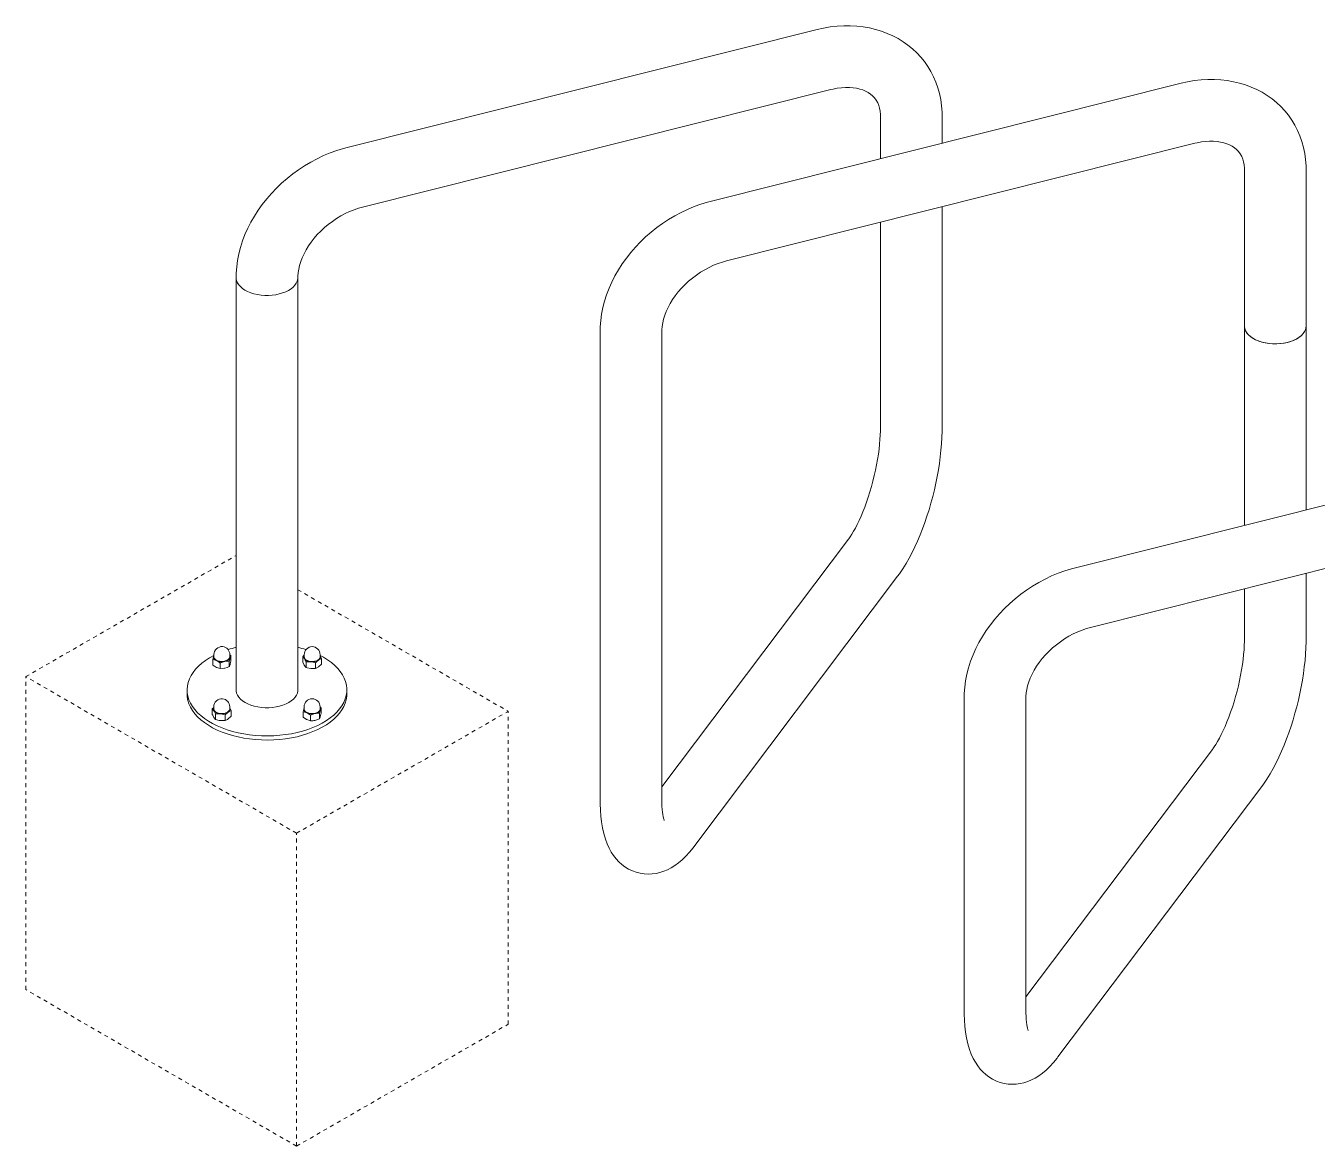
# Model space of a CAD drawing. Header units: inches. Extents: x -9 to 272, y 1 to 196.
# Drawn here: x 177.34 to 210.51, y 82.21 to 110.99 of the extents above; entities that cross this region are included whole.
import ezdxf

# ---------------------------------------------------------------- set-up
doc = ezdxf.new("R2010")
doc.units = ezdxf.units.IN
doc.linetypes.add('HIDDEN', pattern=[1.905, 1.27, -0.635])
doc.layers.add('ZANO_R', color=7, linetype='Continuous', lineweight=0)
doc.layers.add('ZANO_R_przerywana', color=250, linetype='HIDDEN', lineweight=0)

msp = doc.modelspace()

# ---------------------------------------------------------------- linework, layer by layer
at = {"layer": 'ZANO_R'}
for p, q in [((197.62984, 110.88582), (185.59439, 107.86377)), ((206.98056, 109.50657), (194.94511, 106.48451)), ((185.98035, 106.32668), (198.0158, 109.34874)), ((199.28707, 108.67451), (199.28707, 107.57476)), ((200.87187, 107.9727), (200.87187, 108.67451)), ((195.33107, 104.94743), (207.36652, 107.96949)), ((208.63779, 107.29526), (208.63779, 103.27646)), ((210.22259, 103.27646), (210.22259, 107.29526)), ((200.87187, 100.6369), (200.87187, 106.3387)), ((199.28707, 105.94077), (199.28707, 100.6369)), ((182.73832, 104.51918), (182.73832, 93.89064)), ((184.32312, 93.89064), (184.32312, 104.51918)), ((208.63779, 103.27646), (208.63779, 98.1579)), ((210.22259, 98.55584), (210.22259, 103.27646)), ((192.08904, 103.13993), (192.08904, 91.08352)), ((193.67385, 91.08352), (193.67385, 103.13993)), ((216.33129, 100.08971), (204.29584, 97.06765)), ((204.68179, 95.53057), (216.71724, 98.55262)), ((198.46505, 97.8016), (193.67385, 91.44261)), ((210.22259, 95.23885), (210.22259, 96.92184)), ((194.49586, 89.90001), (199.73079, 96.84793)), ((208.63779, 96.5239), (208.63779, 95.23885)), ((182.14096, 94.71185), (182.14096, 94.56881)), ((182.14096, 94.71185), (182.23577, 94.68205)), ((182.16679, 94.81401), (182.16161, 94.79749)), ((182.16161, 94.79749), (182.16679, 94.81066)), ((182.16679, 94.83713), (182.16679, 94.78006)), ((182.33058, 94.62114), (182.33058, 94.4781)), ((182.56148, 94.67057), (182.56148, 94.52753)), ((182.60276, 94.81073), (182.57306, 94.83216)), ((182.57403, 94.76022), (182.57694, 94.78006)), ((182.57694, 94.78006), (182.57694, 94.83713)), ((182.60276, 94.81073), (182.60276, 94.66769)), ((184.44921, 94.78373), (184.44921, 94.64069)), ((184.48692, 94.83574), (184.48692, 94.77867)), ((184.53485, 94.65044), (184.53485, 94.5074)), ((184.77763, 94.62661), (184.77763, 94.48357)), ((184.93478, 94.59303), (184.85621, 94.52274)), ((184.89707, 94.77867), (184.89707, 94.83574)), ((184.93478, 94.73607), (184.89707, 94.80846)), ((184.89855, 94.81436), (184.98231, 94.76856)), ((184.93478, 94.73607), (184.93478, 94.59303)), ((182.33058, 94.4781), (182.23577, 94.5079)), ((181.48, 93.93231), (181.48, 93.82514)), ((185.58145, 93.82514), (185.58145, 93.93231)), ((201.43977, 93.72307), (201.43977, 85.68546)), ((203.02457, 85.68546), (203.02457, 93.72307)), ((182.16438, 93.48), (182.12667, 93.44574)), ((182.12667, 93.44574), (182.12667, 93.3027)), ((182.12667, 93.44574), (182.16949, 93.39465)), ((182.16438, 93.49775), (182.16438, 93.44068)), ((182.21231, 93.16941), (182.16949, 93.2205)), ((182.21231, 93.31245), (182.21231, 93.16941)), ((182.45509, 93.28861), (182.53366, 93.3589)), ((182.45509, 93.28861), (182.45509, 93.14557)), ((182.61224, 93.25504), (182.53366, 93.18475)), ((182.57453, 93.44068), (182.57453, 93.49775)), ((182.61224, 93.39808), (182.61224, 93.25504)), ((184.45869, 93.37108), (184.45869, 93.22804)), ((184.47933, 93.45671), (184.48451, 93.47124)), ((184.48451, 93.46989), (184.47933, 93.45671)), ((184.48353, 93.4563), (184.48451, 93.45938)), ((184.48451, 93.49635), (184.48451, 93.43929)), ((184.6483, 93.28036), (184.76375, 93.32064)), ((184.6483, 93.28036), (184.6483, 93.13732)), ((184.8792, 93.3298), (184.8792, 93.18676)), ((184.89466, 93.43929), (184.89466, 93.49635)), ((184.92048, 93.46996), (184.89466, 93.48655)), ((184.92048, 93.46996), (184.92048, 93.32692)), ((184.6483, 93.13732), (184.55349, 93.16713)), ((184.8792, 93.18676), (184.76375, 93.14649)), ((207.81577, 92.40355), (203.02457, 86.04455)), ((203.84659, 84.50195), (209.08151, 91.44987))]:
    msp.add_line(p, q, dxfattribs=at)
at = {"layer": 'ZANO_R', "flags": 128}
for points in [[(200.87187, 108.67451), (200.86996, 108.77343), (200.8586, 108.93365), (200.83707, 109.09119), (200.80553, 109.24517), (200.76419, 109.39508), (200.71327, 109.54044), (200.65304, 109.6808), (200.58379, 109.81574), (200.5058, 109.94489), (200.41937, 110.0679), (200.32483, 110.18444), (200.2225, 110.29417), (200.11273, 110.39679), (199.99584, 110.49202), (199.87217, 110.57962), (199.74204, 110.65933), (199.6058, 110.73092), (199.46382, 110.79415), (199.31647, 110.84881), (199.16416, 110.89469), (199.00733, 110.9316), (198.84647, 110.95937), (198.68207, 110.97787), (198.51469, 110.98701), (198.3449, 110.98672), (198.17328, 110.97699), (198.00043, 110.95784), (197.82697, 110.92937), (197.66178, 110.89369), (197.62984, 110.88582)], [(210.22259, 107.29526), (210.22068, 107.39418), (210.20933, 107.5544), (210.18779, 107.71194), (210.15625, 107.86592), (210.11491, 108.01583), (210.06399, 108.16119), (210.00376, 108.30154), (209.93451, 108.43649), (209.85652, 108.56564), (209.77009, 108.68865), (209.67555, 108.80519), (209.57322, 108.91492), (209.46345, 109.01754), (209.34656, 109.11277), (209.22289, 109.20037), (209.09276, 109.28008), (208.95652, 109.35167), (208.81454, 109.4149), (208.66719, 109.46956), (208.51488, 109.51544), (208.35806, 109.55234), (208.19719, 109.58012), (208.03279, 109.59862), (207.86542, 109.60776), (207.69562, 109.60747), (207.524, 109.59773), (207.35115, 109.57859), (207.17769, 109.55012), (207.0125, 109.51444), (206.98056, 109.50657)], [(198.0158, 109.34874), (198.07061, 109.36167), (198.18072, 109.38255), (198.28784, 109.39613), (198.39125, 109.40259), (198.49029, 109.4022), (198.5844, 109.39527), (198.67312, 109.38217), (198.75611, 109.36332), (198.83317, 109.33906), (198.90427, 109.30971), (198.96956, 109.27538), (199.02934, 109.23593), (199.08404, 109.19074), (199.134, 109.13863), (199.17906, 109.07808), (199.21781, 109.00868), (199.24468, 108.94308), (199.26464, 108.87468), (199.27937, 108.79472), (199.28637, 108.71144), (199.28707, 108.67451)], [(185.59439, 107.86377), (185.49563, 107.83747), (185.32337, 107.78436), (185.15278, 107.72257), (184.98431, 107.65227), (184.81848, 107.57373), (184.6558, 107.48721), (184.49678, 107.39301), (184.3419, 107.29141), (184.19162, 107.18275), (184.0464, 107.06733), (183.9067, 106.94551), (183.77295, 106.81763), (183.64557, 106.68407), (183.52499, 106.5452), (183.4116, 106.40142), (183.30581, 106.25314), (183.208, 106.10079), (183.11854, 105.94483), (183.03779, 105.78576), (182.96609, 105.62407), (182.90375, 105.46031), (182.85105, 105.29505), (182.80823, 105.12888), (182.77548, 104.96242), (182.75296, 104.7963), (182.74073, 104.63116), (182.73832, 104.51918)], [(207.36652, 107.96949), (207.42133, 107.98242), (207.53144, 108.0033), (207.63856, 108.01688), (207.74197, 108.02334), (207.84101, 108.02295), (207.93512, 108.01601), (208.02384, 108.00292), (208.10683, 107.98406), (208.18389, 107.95981), (208.25499, 107.93045), (208.32028, 107.89613), (208.38006, 107.85667), (208.43476, 107.81149), (208.48472, 107.75938), (208.52978, 107.69883), (208.56853, 107.62943), (208.59541, 107.56383), (208.61536, 107.49543), (208.63009, 107.41547), (208.63709, 107.33219), (208.63779, 107.29526)], [(194.94511, 106.48451), (194.84635, 106.45822), (194.67409, 106.40511), (194.5035, 106.34331), (194.33503, 106.27302), (194.1692, 106.19448), (194.00652, 106.10796), (193.8475, 106.01375), (193.69262, 105.91216), (193.54234, 105.80349), (193.39712, 105.68808), (193.25742, 105.56626), (193.12367, 105.43838), (192.99629, 105.30482), (192.87571, 105.16595), (192.76233, 105.02217), (192.65653, 104.87389), (192.55872, 104.72154), (192.46926, 104.56558), (192.38851, 104.40651), (192.31681, 104.24482), (192.25447, 104.08106), (192.20177, 103.9158), (192.15895, 103.74963), (192.12621, 103.58317), (192.10368, 103.41705), (192.09146, 103.25191), (192.08904, 103.13993)], [(184.32312, 104.51918), (184.32387, 104.55802), (184.33091, 104.64703), (184.34556, 104.73961), (184.36792, 104.83495), (184.39811, 104.93256), (184.43618, 105.03186), (184.48213, 105.1322), (184.53587, 105.23289), (184.59723, 105.3332), (184.66595, 105.43238), (184.74172, 105.52971), (184.82415, 105.62448), (184.91275, 105.716), (185.00699, 105.80361), (185.10628, 105.88666), (185.20995, 105.9646), (185.31732, 106.03688), (185.42761, 106.10303), (185.54004, 106.16265), (185.65382, 106.2154), (185.76813, 106.26103), (185.88213, 106.29937), (185.98035, 106.32668)], [(193.67385, 103.13993), (193.67459, 103.17877), (193.68163, 103.26778), (193.69628, 103.36036), (193.71865, 103.4557), (193.74884, 103.55331), (193.78691, 103.65261), (193.83285, 103.75295), (193.88659, 103.85364), (193.94795, 103.95395), (194.01667, 104.05313), (194.09245, 104.15046), (194.17487, 104.24523), (194.26347, 104.33675), (194.35771, 104.42435), (194.457, 104.50741), (194.56067, 104.58535), (194.66804, 104.65763), (194.77833, 104.72378), (194.89077, 104.7834), (195.00455, 104.83615), (195.11885, 104.88178), (195.23285, 104.92011), (195.33107, 104.94743)], [(184.32312, 104.51918), (184.32101, 104.4858), (184.30828, 104.43105), (184.28421, 104.37759), (184.24915, 104.32619), (184.20361, 104.27761), (184.14827, 104.23255), (184.08391, 104.19166), (184.01149, 104.15556), (183.93206, 104.12476), (183.84678, 104.0997), (183.75689, 104.08077), (183.6637, 104.06823), (183.56857, 104.06226), (183.47289, 104.06296), (183.37806, 104.07031), (183.28545, 104.08421), (183.19641, 104.10445), (183.11225, 104.13073), (183.0342, 104.16268), (182.96338, 104.19983), (182.90084, 104.24164), (182.84748, 104.2875), (182.80408, 104.33673), (182.77128, 104.38862), (182.74956, 104.44242), (182.73923, 104.49733), (182.73832, 104.51918)], [(182.80408, 104.33673), (182.84748, 104.2875), (182.90084, 104.24164), (182.96338, 104.19983), (183.0342, 104.16268), (183.11225, 104.13073), (183.19641, 104.10445), (183.28545, 104.08421), (183.37806, 104.07031), (183.47289, 104.06296), (183.56857, 104.06226), (183.6637, 104.06823), (183.75689, 104.08077), (183.84678, 104.0997), (183.93206, 104.12476), (184.01149, 104.15556), (184.08391, 104.19166), (184.14827, 104.23255), (184.20361, 104.27761), (184.24915, 104.32619), (184.28421, 104.37759), (184.30828, 104.43105), (184.32101, 104.4858), (184.32312, 104.51831)], [(209.74625, 102.85698), (209.65636, 102.83804), (209.56317, 102.8255), (209.46804, 102.81954), (209.37236, 102.82024), (209.27752, 102.82758), (209.18491, 102.84148), (209.09588, 102.86172), (209.01172, 102.88801), (208.93366, 102.91996), (208.86285, 102.95711), (208.8003, 102.99891), (208.74694, 103.04477), (208.70355, 103.094), (208.67075, 103.14589), (208.64903, 103.19969), (208.63869, 103.25461), (208.63779, 103.27646)], [(210.22259, 103.27646), (210.21918, 103.23406), (210.20457, 103.17946), (210.17868, 103.12629), (210.14186, 103.0753), (210.09467, 103.02724), (210.03779, 102.98282), (209.97205, 102.94268), (209.89841, 102.90741), (209.81794, 102.87752), (209.73181, 102.85345), (209.64129, 102.83555), (209.54769, 102.82407), (209.45238, 102.81919), (209.35674, 102.82098), (209.26217, 102.82942), (209.17006, 102.84437), (209.08173, 102.86562), (208.99849, 102.89286), (208.92154, 102.9257), (208.85201, 102.96365), (208.79091, 103.00616), (208.73914, 103.05262), (208.69744, 103.10233), (208.66643, 103.15459), (208.64655, 103.20863), (208.6381, 103.26365), (208.63779, 103.27646)], [(210.22259, 103.27646), (210.22048, 103.24307), (210.20775, 103.18832), (210.18367, 103.13486), (210.14862, 103.08346), (210.10308, 103.03488), (210.04773, 102.98982), (209.98338, 102.94894), (209.91096, 102.91283), (209.83153, 102.88203), (209.74625, 102.85698)], [(199.28707, 100.6369), (199.2866, 100.58049), (199.2833, 100.47284), (199.27668, 100.35852), (199.26658, 100.23797), (199.25291, 100.11204), (199.23562, 99.98163), (199.21473, 99.84762), (199.19031, 99.71092), (199.16244, 99.57242), (199.13127, 99.43301), (199.09696, 99.29358), (199.05973, 99.15501), (199.01982, 99.01822), (198.9775, 98.88407), (198.93309, 98.75341), (198.88693, 98.62708), (198.83939, 98.50589), (198.7909, 98.39064), (198.74191, 98.28208), (198.69295, 98.18097), (198.64457, 98.08798), (198.59739, 98.00375), (198.55211, 97.92884), (198.50948, 97.86369), (198.47323, 97.81257), (198.46505, 97.8016)], [(199.73079, 96.84793), (199.77578, 96.9092), (199.86382, 97.03843), (199.94736, 97.173), (200.02668, 97.31221), (200.10213, 97.45572), (200.17401, 97.60329), (200.24252, 97.7547), (200.30778, 97.9097), (200.36985, 98.06802), (200.42873, 98.22932), (200.48438, 98.39324), (200.53675, 98.5594), (200.58575, 98.72739), (200.63128, 98.89677), (200.67326, 99.06711), (200.71156, 99.23797), (200.74607, 99.40886), (200.77668, 99.57936), (200.80327, 99.74907), (200.82574, 99.91759), (200.84394, 100.08459), (200.85775, 100.24977), (200.86699, 100.41287), (200.87147, 100.57373), (200.87187, 100.6369)], [(204.29584, 97.06765), (204.19708, 97.04136), (204.02481, 96.98825), (203.85423, 96.92645), (203.68575, 96.85615), (203.51992, 96.77761), (203.35725, 96.6911), (203.19823, 96.59689), (203.04334, 96.4953), (202.89306, 96.38663), (202.74784, 96.27122), (202.60814, 96.14939), (202.47439, 96.02152), (202.34702, 95.88796), (202.22643, 95.74909), (202.11305, 95.60531), (202.00726, 95.45703), (201.90944, 95.30467), (201.81998, 95.14872), (201.73923, 94.98964), (201.66753, 94.82796), (201.60519, 94.6642), (201.55249, 94.49894), (201.50967, 94.33277), (201.47693, 94.16631), (201.4544, 94.00019), (201.44218, 93.83504), (201.43977, 93.72307)], [(203.02457, 93.72307), (203.02531, 93.7619), (203.03235, 93.85092), (203.047, 93.9435), (203.06937, 94.03884), (203.09956, 94.13645), (203.13763, 94.23574), (203.18357, 94.33609), (203.23731, 94.43678), (203.29867, 94.53708), (203.3674, 94.63626), (203.44317, 94.7336), (203.52559, 94.82837), (203.61419, 94.91989), (203.70843, 95.00749), (203.80772, 95.09055), (203.9114, 95.16848), (204.01876, 95.24077), (204.12905, 95.30692), (204.24149, 95.36653), (204.35527, 95.41929), (204.46957, 95.46492), (204.58358, 95.50325), (204.68179, 95.53057)], [(208.63779, 95.23885), (208.63732, 95.18244), (208.63402, 95.07478), (208.6274, 94.96047), (208.6173, 94.83991), (208.60363, 94.71399), (208.58634, 94.58357), (208.56545, 94.44957), (208.54103, 94.31286), (208.51316, 94.17436), (208.48199, 94.03495), (208.44769, 93.89552), (208.41045, 93.75695), (208.37054, 93.62016), (208.32822, 93.48601), (208.28382, 93.35535), (208.23765, 93.22902), (208.19012, 93.10783), (208.14162, 92.99258), (208.09264, 92.88403), (208.04367, 92.78291), (207.99529, 92.68992), (207.94812, 92.60569), (207.90284, 92.53078), (207.8602, 92.46563), (207.82395, 92.41451), (207.81577, 92.40355)], [(209.08151, 91.44987), (209.1265, 91.51114), (209.21454, 91.64037), (209.29808, 91.77494), (209.3774, 91.91415), (209.45285, 92.05766), (209.52473, 92.20523), (209.59324, 92.35664), (209.6585, 92.51165), (209.72057, 92.66996), (209.77945, 92.83126), (209.83511, 92.99519), (209.88747, 93.16135), (209.93647, 93.32933), (209.98201, 93.49871), (210.02398, 93.66905), (210.06228, 93.83991), (210.09679, 94.0108), (210.1274, 94.18131), (210.15399, 94.35101), (210.17646, 94.51954), (210.19467, 94.68654), (210.20847, 94.85171), (210.21771, 95.01481), (210.22219, 95.17567), (210.22259, 95.23885)], [(184.98231, 94.76856), (185.08771, 94.70279), (185.18419, 94.6326), (185.27119, 94.55841), (185.34823, 94.48063), (185.41486, 94.3997), (185.4707, 94.3161), (185.51542, 94.23031), (185.54878, 94.1428), (185.57057, 94.05409), (185.58068, 93.96469), (185.57905, 93.87509), (185.56569, 93.78583), (185.54067, 93.6974), (185.50414, 93.61032), (185.45631, 93.52508), (185.39744, 93.44218), (185.32789, 93.36208), (185.24803, 93.28525), (185.15835, 93.21213), (185.05934, 93.14313), (184.95157, 93.07865), (184.83567, 93.01906), (184.71229, 92.96471), (184.58214, 92.91589), (184.44597, 92.8729), (184.30456, 92.83597), (184.15871, 92.80533), (184.00927, 92.78114), (183.85709, 92.76354), (183.70304, 92.75264), (183.548, 92.74849), (183.39286, 92.75113), (183.23851, 92.76053), (183.08584, 92.77665), (182.93571, 92.79938), (182.78899, 92.8286), (182.64652, 92.86415), (182.50912, 92.90581), (182.37757, 92.95335), (182.25262, 93.0065), (182.13499, 93.06495), (182.02536, 93.12838), (181.92435, 93.1964), (181.83254, 93.26864), (181.75046, 93.34469), (181.67857, 93.42409), (181.6173, 93.50641), (181.56698, 93.59117), (181.52792, 93.67789), (181.50032, 93.76606), (181.48435, 93.85518), (181.48011, 93.94474), (181.48761, 94.03424), (181.50682, 94.12315), (181.53761, 94.21096), (181.57983, 94.29718), (181.63321, 94.38131), (181.69747, 94.46287), (181.77223, 94.54139), (181.85706, 94.61642), (181.95147, 94.68753), (182.05494, 94.75432), (182.16478, 94.81533)], [(182.16161, 94.79749), (182.1458, 94.73446), (182.14096, 94.71185)], [(182.57792, 94.75662), (182.56354, 94.72874), (182.53803, 94.70366), (182.50286, 94.68283), (182.46008, 94.66746), (182.41217, 94.65845), (182.36192, 94.65632), (182.31224, 94.6612), (182.26603, 94.6728), (182.22598, 94.69044), (182.1944, 94.71311), (182.17313, 94.73948), (182.16341, 94.76802), (182.16581, 94.79707), (182.16692, 94.80054)], [(182.16679, 94.78006), (182.16734, 94.7714), (182.17687, 94.7434), (182.19774, 94.71752), (182.22872, 94.69528), (182.26803, 94.67797), (182.31337, 94.66659), (182.3621, 94.66181), (182.41141, 94.6639), (182.45842, 94.67274), (182.50039, 94.68781), (182.5349, 94.70825), (182.55993, 94.73286), (182.57403, 94.76022)], [(182.58212, 94.75621), (182.56632, 94.69318), (182.56148, 94.67057)], [(182.56148, 94.52753), (182.56632, 94.5378), (182.58212, 94.58206)], [(182.57694, 94.80016), (182.58031, 94.78567), (182.57792, 94.75662)], [(182.60276, 94.81073), (182.58743, 94.77314), (182.58212, 94.75621)], [(182.58212, 94.58206), (182.58743, 94.6012), (182.60276, 94.66769)], [(184.49203, 94.55849), (184.48899, 94.56332), (184.44921, 94.64069)], [(184.65696, 94.6565), (184.60866, 94.6648), (184.56521, 94.67953), (184.52913, 94.69983), (184.50251, 94.72453), (184.48691, 94.75219), (184.48322, 94.7812), (184.48692, 94.79877)], [(184.48692, 94.77867), (184.49077, 94.75584), (184.50608, 94.7287), (184.5322, 94.70447), (184.5676, 94.68455), (184.61023, 94.6701), (184.65762, 94.66196)], [(184.53485, 94.5074), (184.51387, 94.52877), (184.49203, 94.55849)], [(184.65624, 94.65408), (184.56332, 94.65382), (184.53485, 94.65044)], [(184.77763, 94.62661), (184.68749, 94.64991), (184.65624, 94.65408)], [(184.89707, 94.79877), (184.89708, 94.79872), (184.90077, 94.76971), (184.89232, 94.74104), (184.87223, 94.71436), (184.84167, 94.69124), (184.80241, 94.67301), (184.75673, 94.66073), (184.70729, 94.65512), (184.65696, 94.6565)], [(184.65762, 94.66196), (184.707, 94.6606), (184.75551, 94.66611), (184.80033, 94.67815), (184.83885, 94.69604), (184.86884, 94.71873), (184.88855, 94.7449), (184.89684, 94.77304), (184.89707, 94.77867)], [(184.77763, 94.62661), (184.81613, 94.66471), (184.85621, 94.69689)], [(184.85621, 94.69689), (184.86179, 94.7007), (184.93478, 94.73607)], [(182.44603, 94.48726), (182.43782, 94.48559), (182.33058, 94.4781)], [(182.56148, 94.52753), (182.50492, 94.50414), (182.44603, 94.48726)], [(184.53485, 94.5074), (184.56332, 94.49843), (184.65624, 94.47993)], [(184.65624, 94.47993), (184.68749, 94.47797), (184.77763, 94.48357)], [(184.85621, 94.52274), (184.85062, 94.51894), (184.77763, 94.48357)], [(184.32312, 93.97398), (184.325, 93.95957), (184.3249, 93.9041), (184.31322, 93.84904), (184.29013, 93.7952), (184.25597, 93.74336), (184.21123, 93.69427), (184.15656, 93.64865), (184.09277, 93.60717), (184.02079, 93.57043), (183.94165, 93.53897), (183.85653, 93.51325), (183.76665, 93.49363), (183.67334, 93.48041), (183.57794, 93.47378), (183.48186, 93.47384), (183.38649, 93.48058), (183.29322, 93.49391), (183.20341, 93.51364), (183.11838, 93.53947), (183.03936, 93.57102), (182.96751, 93.60785), (182.90387, 93.64941), (182.84937, 93.69509), (182.8048, 93.74423), (182.77082, 93.79611), (182.74793, 93.84998), (182.73644, 93.90505), (182.73654, 93.96052), (182.73832, 93.97398)], [(185.58145, 93.82514), (185.57905, 93.76792), (185.56569, 93.67866), (185.54067, 93.59023), (185.50414, 93.50315), (185.45631, 93.41792), (185.39744, 93.33501), (185.32789, 93.25491), (185.24803, 93.17808), (185.15835, 93.10496), (185.05934, 93.03596), (184.95157, 92.97148), (184.83567, 92.9119), (184.71229, 92.85754), (184.58214, 92.80872), (184.44597, 92.76573), (184.30456, 92.7288), (184.15871, 92.69816), (184.00927, 92.67397), (183.85709, 92.65637), (183.70304, 92.64547), (183.548, 92.64133), (183.39286, 92.64396), (183.23851, 92.65336), (183.08584, 92.66948), (182.93571, 92.69221), (182.78899, 92.72143), (182.64652, 92.75698), (182.50912, 92.79864), (182.37757, 92.84618), (182.25262, 92.89933), (182.13499, 92.95779), (182.02536, 93.02121), (181.92435, 93.08923), (181.83254, 93.16147), (181.75046, 93.23752), (181.67857, 93.31693), (181.6173, 93.39925), (181.56698, 93.484), (181.52792, 93.57072), (181.50032, 93.65889), (181.48435, 93.74801), (181.48, 93.82514)], [(182.57453, 93.46077), (182.57454, 93.46073), (182.57823, 93.43172), (182.56978, 93.40305), (182.54969, 93.37637), (182.51913, 93.35325), (182.47986, 93.33501), (182.43419, 93.32274), (182.38474, 93.31713), (182.33442, 93.31851), (182.28612, 93.32681), (182.24267, 93.34154), (182.20659, 93.36184), (182.17997, 93.38654), (182.16437, 93.4142), (182.16068, 93.44321), (182.16438, 93.46077)], [(182.16438, 93.44068), (182.16823, 93.41785), (182.18354, 93.39071), (182.20966, 93.36648), (182.24506, 93.34656), (182.28769, 93.33211), (182.33508, 93.32397), (182.38446, 93.32261), (182.43297, 93.32811), (182.47778, 93.34016), (182.51631, 93.35805), (182.5463, 93.38074), (182.56601, 93.40691), (182.57429, 93.43504), (182.57453, 93.44068)], [(182.21231, 93.31245), (182.30245, 93.31805), (182.3337, 93.31608)], [(182.3337, 93.31608), (182.42662, 93.29758), (182.45509, 93.28861)], [(184.45869, 93.37108), (184.47401, 93.43757), (184.47933, 93.45671)], [(184.45869, 93.37108), (184.50513, 93.36014), (184.55349, 93.34128)], [(184.55349, 93.16713), (184.54675, 93.17044), (184.45869, 93.22804)], [(184.89466, 93.45938), (184.89803, 93.4449), (184.89564, 93.41585), (184.88126, 93.38797), (184.85575, 93.36288), (184.82058, 93.34205), (184.7778, 93.32669), (184.72989, 93.31768), (184.67964, 93.31555), (184.62996, 93.32043), (184.58376, 93.33202), (184.5437, 93.34967), (184.51212, 93.37233), (184.49085, 93.3987), (184.48113, 93.42725), (184.48353, 93.4563), (184.48353, 93.4563)], [(184.48451, 93.43929), (184.48506, 93.43063), (184.4946, 93.40262), (184.51546, 93.37675), (184.54645, 93.35451), (184.58575, 93.3372), (184.63109, 93.32582), (184.67983, 93.32104), (184.72913, 93.32312), (184.77614, 93.33196), (184.81811, 93.34704), (184.85262, 93.36748), (184.87765, 93.39209), (184.89176, 93.41944), (184.89466, 93.43929)], [(184.55349, 93.34128), (184.56023, 93.33797), (184.6483, 93.28036)], [(184.8792, 93.3298), (184.89453, 93.39629), (184.89984, 93.41543)], [(184.89984, 93.24128), (184.89453, 93.22435), (184.8792, 93.18676)], [(184.89984, 93.41543), (184.91564, 93.45969), (184.92048, 93.46996)], [(184.92048, 93.32692), (184.91564, 93.30431), (184.89984, 93.24128)], [(182.3337, 93.14194), (182.30245, 93.14611), (182.21231, 93.16941)], [(182.45509, 93.14557), (182.42662, 93.1422), (182.3337, 93.14194)], [(192.08904, 91.08352), (192.08973, 91.00218), (192.09518, 90.84523), (192.10641, 90.691), (192.12407, 90.53877), (192.14904, 90.38835), (192.18243, 90.23989), (192.22535, 90.09469), (192.27045, 89.97415), (192.32076, 89.86439), (192.3759, 89.76464), (192.43586, 89.67379), (192.50074, 89.59097), (192.57064, 89.5157), (192.64555, 89.44784), (192.72536, 89.38748), (192.8188, 89.32989), (192.91611, 89.28274), (193.01617, 89.24619), (193.11804, 89.22019), (193.22084, 89.20459), (193.32357, 89.19912), (193.42554, 89.20342), (193.52622, 89.21709), (193.62528, 89.23977), (193.72257, 89.27118), (193.81822, 89.3112), (193.91256, 89.35996), (194.00615, 89.41794), (194.09969, 89.48598), (194.19384, 89.56525), (194.28886, 89.65687), (194.38423, 89.7612), (194.47545, 89.87324), (194.49586, 89.90001)], [(193.73532, 90.57902), (193.735, 90.57976), (193.73094, 90.58999), (193.72432, 90.60975), (193.71605, 90.63946), (193.70697, 90.67941), (193.69786, 90.72974), (193.68943, 90.79044), (193.68233, 90.8613), (193.67711, 90.94195), (193.67426, 91.03189), (193.67385, 91.08352)], [(201.43977, 85.68546), (201.44045, 85.60412), (201.4459, 85.44717), (201.45713, 85.29295), (201.47479, 85.14071), (201.49976, 84.99029), (201.53316, 84.84183), (201.57607, 84.69663), (201.62118, 84.57609), (201.67148, 84.46634), (201.72662, 84.36658), (201.78659, 84.27573), (201.85147, 84.19291), (201.92136, 84.11765), (201.99627, 84.04978), (202.07608, 83.98943), (202.16952, 83.93184), (202.26683, 83.88468), (202.36689, 83.84813), (202.46876, 83.82214), (202.57156, 83.80653), (202.67429, 83.80106), (202.77626, 83.80536), (202.87695, 83.81903), (202.976, 83.84172), (203.07329, 83.87312), (203.16894, 83.91314), (203.26328, 83.9619), (203.35687, 84.01988), (203.45041, 84.08793), (203.54456, 84.16719), (203.63958, 84.25881), (203.73495, 84.36315), (203.82617, 84.47518), (203.84659, 84.50195)], [(203.08604, 85.18097), (203.08573, 85.1817), (203.08166, 85.19193), (203.07504, 85.2117), (203.06677, 85.24141), (203.05769, 85.28135), (203.04858, 85.33169), (203.04015, 85.39238), (203.03305, 85.46324), (203.02783, 85.54389), (203.02498, 85.63383), (203.02457, 85.68546)]]:
    msp.add_lwpolyline(points, dxfattribs=at)
at = {"layer": 'ZANO_R'}
for centre, radius, start, end in [((183.03792, 104.52408), 0.29963, 180.928538, 218.702898), ((182.37186, 94.83713), 0.20507, 84.393522, 180), ((182.37186, 94.83713), 0.20507, 0, 84.393522), ((183.41421, 92.2207), 2.88385, 103.55455, 107.827323), ((183.64368, 92.20817), 2.89686, 72.123437, 76.435282), ((184.69199, 94.83574), 0.20507, 0, 180), ((182.4515, 94.94791), 0.49005, 230.677294, 243.881838), ((182.26474, 94.78221), 0.10426, 171.571441, 253.867916), ((182.37253, 94.99399), 0.3406, 246.325983, 282.46103), ((182.00778, 94.22297), 0.51258, 50.968241, 63.590212), ((182.56616, 94.13142), 0.54343, 102.771527, 115.690528), ((182.4292, 94.83065), 0.17007, 275.677288, 334.042415), ((182.53924, 94.21897), 0.45215, 87.180612, 101.896532), ((182.5109, 94.7769), 0.07416, 343.795908, 27.081086), ((184.83692, 94.42984), 0.52494, 131.816255, 137.610877), ((184.29166, 94.60821), 0.23586, 31.841016, 48.089514), ((184.55465, 94.7753), 0.07577, 153.362576, 214.263977), ((184.66094, 94.87479), 0.22076, 220.082572, 268.781481), ((183.9978, 94.42294), 0.58324, 22.957658, 32.072495), ((184.69509, 94.96102), 0.30939, 262.786998, 301.383426), ((184.81682, 94.77483), 0.08733, 296.810453, 23.227928), ((182.36945, 93.49775), 0.20507, 84.393522, 180), ((182.36945, 93.49775), 0.20507, 0, 84.393522), ((184.68958, 93.49635), 0.20507, 0, 180), ((182.66377, 93.53023), 0.58331, 202.958457, 212.072152), ((182.23211, 93.43731), 0.07577, 153.362222, 214.264331), ((182.33839, 93.53679), 0.22076, 220.082387, 268.781666), ((181.67521, 93.08493), 0.5833, 22.958084, 32.072007), ((182.37255, 93.62303), 0.30939, 262.786949, 301.383458), ((182.49428, 93.43684), 0.08733, 296.810495, 23.227916), ((182.704, 93.11565), 0.29696, 107.999892, 125.001874), ((182.04643, 93.15523), 0.61572, 23.228812, 30.941934), ((184.58246, 93.44143), 0.10426, 171.571503, 253.867817), ((184.69026, 93.65321), 0.3406, 246.32592, 282.461125), ((184.74693, 93.48988), 0.17007, 275.677399, 334.042179), ((184.85696, 92.8782), 0.45215, 87.180553, 101.896549), ((184.82863, 93.43613), 0.07416, 343.795662, 27.081863), ((182.36319, 93.42826), 0.29725, 288.008623, 304.994075), ((184.67054, 93.58896), 0.45219, 267.181541, 281.896391)]:
    msp.add_arc(centre, radius, start, end, dxfattribs=at)
at = {"layer": 'ZANO_R_przerywana', "ltscale": 0.05}
for p, q in [((177.33677, 94.27085), (182.73832, 97.38263)), ((184.32312, 96.50417), (189.72468, 93.37943)), ((184.28993, 90.24853), (177.33677, 94.27085)), ((177.33677, 86.23324), (177.33677, 94.27085)), ((184.28993, 90.24853), (189.72468, 93.37943)), ((189.72468, 85.34182), (189.72468, 93.37943)), ((184.28993, 82.21092), (184.28993, 90.24853)), ((184.28993, 82.21092), (177.33677, 86.23324)), ((184.28993, 82.21092), (189.72468, 85.34182))]:
    msp.add_line(p, q, dxfattribs=at)

doc.saveas('drawing.dxf')
